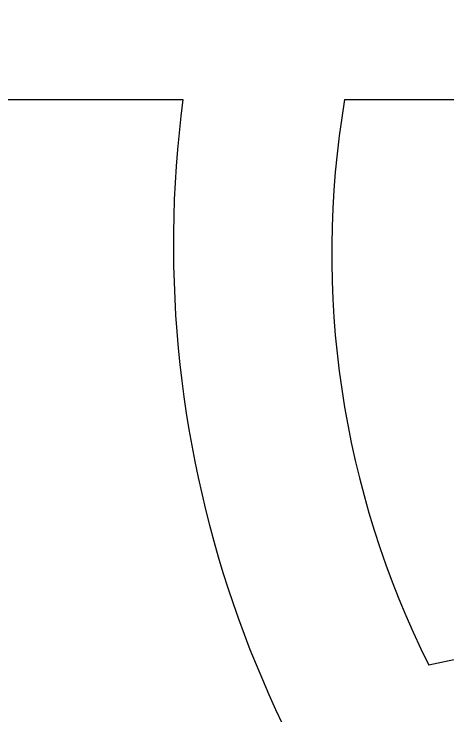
# Model space of a CAD drawing. Header units: millimetres. Extents: x -17017 to 2697, y 1903 to 18260.
# Drawn here: x -16967.857 to -16967.279, y 18244.385 to 18245.319 of the extents above; entities that cross this region are included whole.
import ezdxf

# ---------------------------------------------------------------- set-up
doc = ezdxf.new("R2010")
doc.units = ezdxf.units.MM
doc.linetypes.add('0', pattern=[0])
doc.layers.add('1', color=7, linetype='Continuous')

msp = doc.modelspace()

# ---------------------------------------------------------------- linework, layer by layer
msp.add_arc((-16967.14705, 18245.01615), 1.24546, 96.79859, 174.53371)
at = {"layer": '1', "linetype": '0'}
for p, q in [((-16968.32824, 18245.205), (-16967.63176, 18245.205)), ((-16967.4164, 18245.205), (-16964.25086, 18245.205))]:
    msp.add_line(p, q, dxfattribs=at)
for centre, radius, start, end in [((-16966.17085, 18245.01236), 1.47356, 172.48801, 227.02771), ((-16966.20948, 18245.00044), 1.22414, 170.38008, 206.59793), ((-16966.82329, 18242.29658), 2.20874, 79.72758, 102.57217)]:
    msp.add_arc(centre, radius, start, end, dxfattribs=at)

doc.saveas('drawing.dxf')
